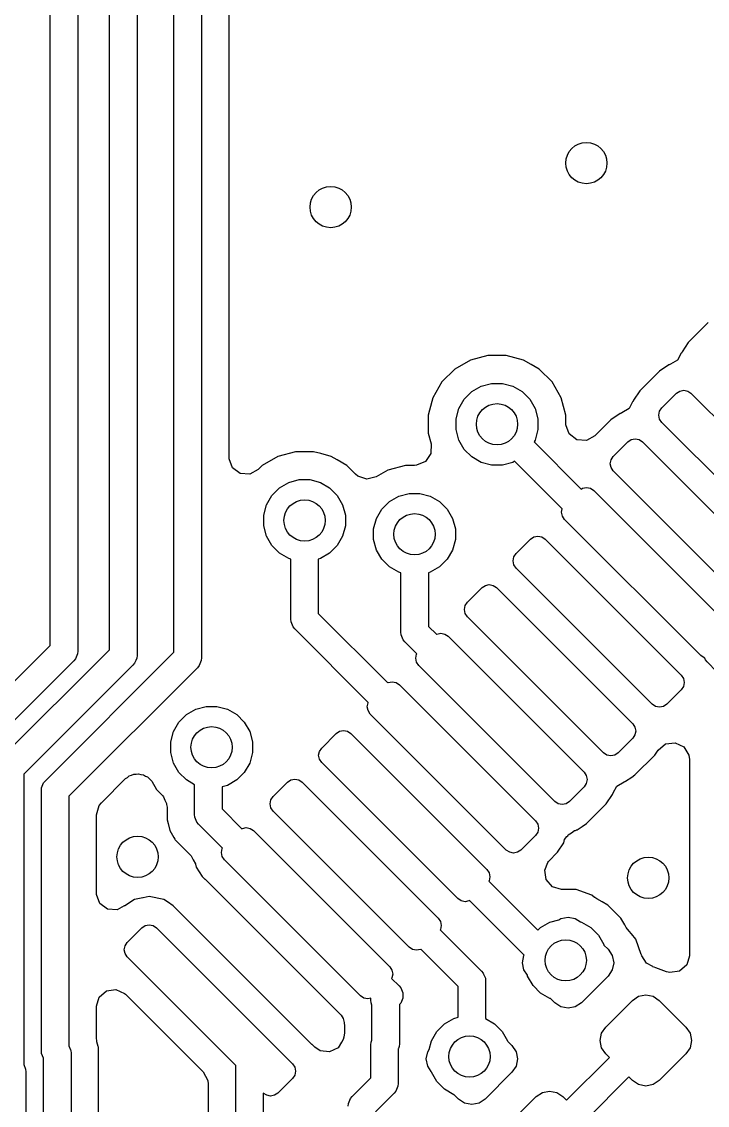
# Model space of a CAD drawing. Extents: x 2.65 to 6.49, y -4.64 to -1.62.
# Drawn here: x 6.0765 to 6.2728, y -3.2187 to -2.9083 of the extents above; entities that cross this region are included whole.
import ezdxf

# ---------------------------------------------------------------- set-up
doc = ezdxf.new("R2010")
doc.units = 0
doc.header["$MEASUREMENT"] = 0
doc.layers.add('BLACK', color=7, linetype='CONTINUOUS')

msp = doc.modelspace()

# ---------------------------------------------------------------- linework, layer by layer
at = {"layer": 'BLACK', "linetype": 'CONTINUOUS'}
for p, q in [((6.08465, -3.08695), (6.08465, -2.70018)), ((6.09252, -2.70181), (6.09252, -3.08858)), ((6.10161, -3.08819), (6.10161, -2.7194)), ((6.10949, -2.72103), (6.10949, -3.08982)), ((6.12008, -3.08892), (6.12008, -2.86797)), ((6.12795, -2.8696), (6.12795, -3.09055)), ((6.13585, -3.03316), (6.13585, -2.87489)), ((6.27308, -2.99448), (6.26739, -3.00017)), ((6.26739, -3.00017), (6.2656, -3.00285)), ((6.26739, -3.00017), (6.26739, -3.00017)), ((6.21, -3.00392), (6.20499, -3.00526)), ((6.21519, -3.00392), (6.21, -3.00392)), ((6.2177, -3.00459), (6.21519, -3.00392)), ((6.26536, -3.00327), (6.26434, -3.00522)), ((6.26542, -3.00329), (6.26536, -3.00327)), ((6.2656, -3.00285), (6.26542, -3.00329)), ((6.20499, -3.00526), (6.2005, -3.00785)), ((6.2202, -3.00526), (6.2177, -3.00459)), ((6.22237, -3.00651), (6.2202, -3.00526)), ((6.2247, -3.00785), (6.22237, -3.00651)), ((6.26184, -3.00661), (6.25916, -3.0084)), ((6.26185, -3.00661), (6.26184, -3.00661)), ((6.26195, -3.00658), (6.26185, -3.00661)), ((6.26208, -3.00651), (6.26195, -3.00658)), ((6.26229, -3.00643), (6.26208, -3.00651)), ((6.26434, -3.00522), (6.26228, -3.0064)), ((6.26228, -3.0064), (6.26229, -3.00643)), ((6.2005, -3.00785), (6.19683, -3.01152)), ((6.2005, -3.00785), (6.2005, -3.00785)), ((6.22837, -3.01152), (6.2247, -3.00785)), ((6.25916, -3.0084), (6.25348, -3.01409)), ((6.19683, -3.01152), (6.19424, -3.01602)), ((6.19683, -3.01152), (6.19683, -3.01152)), ((6.20541, -3.01425), (6.20808, -3.01271)), ((6.20808, -3.01271), (6.21106, -3.01191)), ((6.21106, -3.01191), (6.21414, -3.01191)), ((6.21414, -3.01191), (6.21712, -3.01271)), ((6.21712, -3.01271), (6.21979, -3.01425)), ((6.23096, -3.01602), (6.22837, -3.01152)), ((6.19424, -3.01602), (6.19328, -3.0196)), ((6.20169, -3.0191), (6.20323, -3.01643)), ((6.20323, -3.01643), (6.20541, -3.01425)), ((6.21979, -3.01425), (6.22197, -3.01643)), ((6.22197, -3.01643), (6.22351, -3.0191)), ((6.2323, -3.02103), (6.23096, -3.01602)), ((6.25168, -3.01677), (6.2515, -3.01721)), ((6.25348, -3.01409), (6.25168, -3.01677)), ((6.25981, -3.01891), (6.26399, -3.01474)), ((6.26399, -3.01474), (6.26495, -3.0141)), ((6.26495, -3.0141), (6.26608, -3.01387)), ((6.26608, -3.01387), (6.26721, -3.0141)), ((6.26721, -3.0141), (6.26816, -3.01474)), ((6.26816, -3.01474), (6.30714, -3.05371)), ((6.19328, -3.0196), (6.19289, -3.02103)), ((6.20089, -3.02208), (6.20169, -3.0191)), ((6.22351, -3.0191), (6.22431, -3.02208)), ((6.25042, -3.01914), (6.24836, -3.02032)), ((6.25144, -3.01719), (6.25042, -3.01914)), ((6.2515, -3.01721), (6.25144, -3.01719)), ((6.25895, -3.021), (6.25917, -3.01987)), ((6.25917, -3.01987), (6.25981, -3.01891)), ((6.19289, -3.02103), (6.19289, -3.02622)), ((6.20089, -3.02516), (6.20089, -3.02208)), ((6.22431, -3.02208), (6.22431, -3.02516)), ((6.2323, -3.02347), (6.2323, -3.02103)), ((6.2323, -3.02103), (6.2323, -3.02103)), ((6.24524, -3.02232), (6.24064, -3.02693)), ((6.24792, -3.02053), (6.24524, -3.02232)), ((6.24793, -3.02053), (6.24792, -3.02053)), ((6.24803, -3.0205), (6.24793, -3.02053)), ((6.24816, -3.02043), (6.24803, -3.0205)), ((6.24837, -3.02034), (6.24816, -3.02043)), ((6.24836, -3.02032), (6.24837, -3.02034)), ((6.25917, -3.02213), (6.25895, -3.021)), ((6.25981, -3.02309), (6.25917, -3.02213)), ((6.20169, -3.02814), (6.20089, -3.02516)), ((6.22431, -3.02516), (6.22351, -3.02814)), ((6.23232, -3.02382), (6.2323, -3.02347)), ((6.23328, -3.0264), (6.23232, -3.02382)), ((6.29879, -3.06206), (6.25981, -3.02309)), ((6.19289, -3.02622), (6.19371, -3.02927)), ((6.20323, -3.03081), (6.20169, -3.02814)), ((6.22351, -3.02814), (6.22321, -3.02866)), ((6.22321, -3.02866), (6.23673, -3.04219)), ((6.23548, -3.02805), (6.23328, -3.0264)), ((6.23822, -3.02824), (6.23548, -3.02805)), ((6.24064, -3.02693), (6.23822, -3.02824)), ((6.24589, -3.03283), (6.25007, -3.02866)), ((6.25007, -3.02866), (6.25103, -3.02802)), ((6.25103, -3.02802), (6.25216, -3.02779)), ((6.25216, -3.02779), (6.25329, -3.02802)), ((6.25329, -3.02802), (6.25424, -3.02866)), ((6.25424, -3.02866), (6.29322, -3.06763)), ((6.15489, -3.03148), (6.14987, -3.03282)), ((6.16007, -3.03148), (6.15489, -3.03148)), ((6.1621, -3.03202), (6.16007, -3.03148)), ((6.16509, -3.03282), (6.1621, -3.03202)), ((6.19365, -3.03202), (6.1921, -3.0343)), ((6.19371, -3.02927), (6.19365, -3.03202)), ((6.20541, -3.03299), (6.20323, -3.03081)), ((6.13586, -3.03351), (6.13585, -3.03316)), ((6.13682, -3.03609), (6.13586, -3.03351)), ((6.14538, -3.03541), (6.14418, -3.03661)), ((6.14987, -3.03282), (6.14538, -3.03541)), ((6.14538, -3.03541), (6.14538, -3.03541)), ((6.16684, -3.03383), (6.16509, -3.03282)), ((6.16958, -3.03541), (6.16684, -3.03383)), ((6.1721, -3.03793), (6.16958, -3.03541)), ((6.16958, -3.03541), (6.16958, -3.03541)), ((6.18638, -3.03541), (6.18137, -3.03676)), ((6.189, -3.03541), (6.18638, -3.03541)), ((6.18958, -3.03538), (6.189, -3.03541)), ((6.1921, -3.0343), (6.18958, -3.03538)), ((6.20808, -3.03453), (6.20541, -3.03299)), ((6.21106, -3.03533), (6.20808, -3.03453)), ((6.21414, -3.03533), (6.21106, -3.03533)), ((6.21712, -3.03453), (6.21414, -3.03533)), ((6.21764, -3.03423), (6.21712, -3.03453)), ((6.2313, -3.04789), (6.21764, -3.03423)), ((6.24503, -3.03492), (6.24525, -3.03379)), ((6.24525, -3.03605), (6.24503, -3.03492)), ((6.24525, -3.03379), (6.24589, -3.03283)), ((6.13902, -3.03774), (6.13682, -3.03609)), ((6.14177, -3.03793), (6.13902, -3.03774)), ((6.14418, -3.03661), (6.14177, -3.03793)), ((6.17272, -3.03846), (6.1721, -3.03793)), ((6.17532, -3.03936), (6.17272, -3.03846)), ((6.18137, -3.03676), (6.17799, -3.03871)), ((6.24589, -3.03701), (6.24525, -3.03605)), ((6.28487, -3.07598), (6.24589, -3.03701)), ((6.15029, -3.04181), (6.15296, -3.04027)), ((6.15296, -3.04027), (6.15594, -3.03947)), ((6.15594, -3.03947), (6.15902, -3.03947)), ((6.15902, -3.03947), (6.162, -3.04027)), ((6.162, -3.04027), (6.16467, -3.04181)), ((6.17799, -3.03871), (6.17532, -3.03936)), ((6.14657, -3.04666), (6.14811, -3.04399)), ((6.14811, -3.04399), (6.15029, -3.04181)), ((6.16467, -3.04181), (6.16685, -3.04399)), ((6.16685, -3.04399), (6.16839, -3.04666)), ((6.18179, -3.04575), (6.18446, -3.04421)), ((6.18446, -3.04421), (6.18743, -3.04341)), ((6.18743, -3.04341), (6.19052, -3.04341)), ((6.19052, -3.04341), (6.1935, -3.04421)), ((6.1935, -3.04421), (6.19617, -3.04575)), ((6.23673, -3.04219), (6.23711, -3.04194)), ((6.23711, -3.04194), (6.23824, -3.04171)), ((6.23824, -3.04171), (6.23937, -3.04194)), ((6.23937, -3.04194), (6.24032, -3.04258)), ((6.24032, -3.04258), (6.2793, -3.08155)), ((6.14577, -3.04964), (6.14657, -3.04666)), ((6.16839, -3.04666), (6.16919, -3.04964)), ((6.17961, -3.04793), (6.18179, -3.04575)), ((6.19617, -3.04575), (6.19835, -3.04793)), ((6.14577, -3.05272), (6.14577, -3.04964)), ((6.16919, -3.04964), (6.16919, -3.05272)), ((6.17727, -3.05358), (6.17806, -3.0506)), ((6.17806, -3.0506), (6.17961, -3.04793)), ((6.19835, -3.04793), (6.19989, -3.0506)), ((6.19989, -3.0506), (6.20069, -3.05358)), ((6.23111, -3.04884), (6.2313, -3.04789)), ((6.23133, -3.04997), (6.23111, -3.04884)), ((6.23197, -3.05093), (6.23133, -3.04997)), ((6.27095, -3.0899), (6.23197, -3.05093)), ((6.14657, -3.0557), (6.14577, -3.05272)), ((6.16919, -3.05272), (6.16839, -3.0557)), ((6.17727, -3.05666), (6.17727, -3.05358)), ((6.20069, -3.05358), (6.20069, -3.05666)), ((6.14811, -3.05837), (6.14657, -3.0557)), ((6.16839, -3.0557), (6.16685, -3.05837)), ((6.17806, -3.05964), (6.17727, -3.05666)), ((6.20069, -3.05666), (6.19989, -3.05964)), ((6.21805, -3.06067), (6.22223, -3.0565)), ((6.22223, -3.0565), (6.22319, -3.05586)), ((6.22319, -3.05586), (6.22432, -3.05563)), ((6.22432, -3.05563), (6.22545, -3.05586)), ((6.22545, -3.05586), (6.22641, -3.0565)), ((6.22641, -3.0565), (6.26538, -3.09547)), ((6.15029, -3.06055), (6.14811, -3.05837)), ((6.16685, -3.05837), (6.16467, -3.06055)), ((6.17961, -3.06231), (6.17806, -3.05964)), ((6.19989, -3.05964), (6.19835, -3.06231)), ((6.15296, -3.06209), (6.15029, -3.06055)), ((6.15354, -3.06225), (6.15296, -3.06209)), ((6.15354, -3.07944), (6.15354, -3.06225)), ((6.162, -3.06209), (6.16142, -3.06225)), ((6.16142, -3.06225), (6.16142, -3.07781)), ((6.16467, -3.06055), (6.162, -3.06209)), ((6.18179, -3.06449), (6.17961, -3.06231)), ((6.19835, -3.06231), (6.19617, -3.06449)), ((6.21719, -3.06276), (6.21741, -3.06163)), ((6.21741, -3.06389), (6.21719, -3.06276)), ((6.21741, -3.06163), (6.21805, -3.06067)), ((6.18446, -3.06603), (6.18179, -3.06449)), ((6.18508, -3.0662), (6.18446, -3.06603)), ((6.18508, -3.08314), (6.18508, -3.0662)), ((6.1935, -3.06603), (6.19295, -3.06618)), ((6.19295, -3.06618), (6.19295, -3.08151)), ((6.19617, -3.06449), (6.1935, -3.06603)), ((6.21805, -3.06485), (6.21741, -3.06389)), ((6.25703, -3.10382), (6.21805, -3.06485)), ((6.20927, -3.06978), (6.2104, -3.06955)), ((6.2104, -3.06955), (6.21153, -3.06978)), ((6.20413, -3.07459), (6.20831, -3.07042)), ((6.20831, -3.07042), (6.20927, -3.06978)), ((6.21153, -3.06978), (6.21249, -3.07042)), ((6.21249, -3.07042), (6.25146, -3.10939)), ((6.20327, -3.07668), (6.20349, -3.07555)), ((6.20349, -3.07555), (6.20413, -3.07459)), ((6.16142, -3.07781), (6.18131, -3.0977)), ((6.20349, -3.07781), (6.20327, -3.07668)), ((6.20413, -3.07877), (6.20349, -3.07781)), ((6.24311, -3.11774), (6.20413, -3.07877)), ((6.15362, -3.08021), (6.15354, -3.07944)), ((6.15421, -3.08163), (6.15362, -3.08021)), ((6.1547, -3.08222), (6.15421, -3.08163)), ((6.19295, -3.08151), (6.19523, -3.08378)), ((6.17574, -3.10327), (6.1547, -3.08222)), ((6.18515, -3.0839), (6.18508, -3.08314)), ((6.18574, -3.08532), (6.18515, -3.0839)), ((6.19523, -3.08378), (6.19535, -3.0837)), ((6.19535, -3.0837), (6.19648, -3.08347)), ((6.19648, -3.08347), (6.19761, -3.0837)), ((6.19761, -3.0837), (6.19857, -3.08434)), ((6.19857, -3.08434), (6.23754, -3.12331)), ((6.05746, -3.11414), (6.08465, -3.08695)), ((6.07033, -3.11947), (6.10161, -3.08819)), ((6.18623, -3.08592), (6.18574, -3.08532)), ((6.18966, -3.08935), (6.18623, -3.08592)), ((6.08324, -3.12575), (6.12008, -3.08892)), ((6.09186, -3.09077), (6.09137, -3.09137)), ((6.09244, -3.08935), (6.09186, -3.09077)), ((6.09252, -3.08858), (6.09244, -3.08935)), ((6.10913, -3.09127), (6.10882, -3.09201)), ((6.10941, -3.09059), (6.10913, -3.09127)), ((6.10949, -3.08982), (6.10941, -3.09059)), ((6.12788, -3.09132), (6.1275, -3.09223)), ((6.12795, -3.09055), (6.12788, -3.09132)), ((6.18935, -3.0906), (6.18957, -3.08947)), ((6.18957, -3.09173), (6.18935, -3.0906)), ((6.18957, -3.08947), (6.18966, -3.08935)), ((6.27191, -3.09054), (6.27095, -3.0899)), ((6.2721, -3.09058), (6.27191, -3.09054)), ((6.27232, -3.09111), (6.2721, -3.09058)), ((6.27281, -3.09171), (6.27232, -3.09111)), ((6.09137, -3.09137), (6.06418, -3.11856)), ((6.10834, -3.0926), (6.07705, -3.12389)), ((6.1268, -3.09334), (6.08997, -3.13017)), ((6.10882, -3.09201), (6.10834, -3.0926)), ((6.12729, -3.09274), (6.1268, -3.09334)), ((6.1275, -3.09223), (6.12729, -3.09274)), ((6.19021, -3.09269), (6.18957, -3.09173)), ((6.22919, -3.13166), (6.19021, -3.09269)), ((6.27559, -3.09449), (6.27281, -3.09171)), ((6.18143, -3.09761), (6.18256, -3.09739)), ((6.18256, -3.09739), (6.18369, -3.09761)), ((6.26538, -3.09547), (6.26602, -3.09643)), ((6.26602, -3.09643), (6.26624, -3.09756)), ((6.18131, -3.0977), (6.18143, -3.09761)), ((6.18369, -3.09761), (6.18465, -3.09825)), ((6.18465, -3.09825), (6.22362, -3.13723)), ((6.26538, -3.09965), (6.2612, -3.10382)), ((6.26602, -3.09869), (6.26538, -3.09965)), ((6.26624, -3.09756), (6.26602, -3.09869)), ((6.17543, -3.10452), (6.17566, -3.10339)), ((6.17566, -3.10339), (6.17574, -3.10327)), ((6.12148, -3.10895), (6.12366, -3.10677)), ((6.12366, -3.10677), (6.12633, -3.10523)), ((6.12633, -3.10523), (6.1293, -3.10443)), ((6.1293, -3.10443), (6.13239, -3.10443)), ((6.13239, -3.10443), (6.13537, -3.10523)), ((6.13537, -3.10523), (6.13804, -3.10677)), ((6.13804, -3.10677), (6.14022, -3.10895)), ((6.17566, -3.10565), (6.17543, -3.10452)), ((6.1763, -3.10661), (6.17566, -3.10565)), ((6.21527, -3.14558), (6.1763, -3.10661)), ((6.25799, -3.10446), (6.25703, -3.10382)), ((6.25912, -3.10469), (6.25799, -3.10446)), ((6.26025, -3.10446), (6.25912, -3.10469)), ((6.2612, -3.10382), (6.26025, -3.10446)), ((6.11993, -3.11162), (6.12148, -3.10895)), ((6.14022, -3.10895), (6.14176, -3.11162)), ((6.25146, -3.10939), (6.2521, -3.11035)), ((6.11914, -3.1146), (6.11993, -3.11162)), ((6.14176, -3.11162), (6.14256, -3.1146)), ((6.16238, -3.11635), (6.16655, -3.11217)), ((6.16655, -3.11217), (6.16751, -3.11153)), ((6.16751, -3.11153), (6.16864, -3.11131)), ((6.16864, -3.11131), (6.16977, -3.11153)), ((6.16977, -3.11153), (6.17073, -3.11217)), ((6.17073, -3.11217), (6.2097, -3.15115)), ((6.2521, -3.11261), (6.25146, -3.11357)), ((6.2521, -3.11035), (6.25233, -3.11148)), ((6.25233, -3.11148), (6.2521, -3.11261)), ((6.11914, -3.11768), (6.11914, -3.1146)), ((6.14256, -3.1146), (6.14256, -3.11768)), ((6.25146, -3.11357), (6.24728, -3.11774)), ((6.25876, -3.11696), (6.26087, -3.11519)), ((6.26087, -3.11519), (6.2636, -3.11485)), ((6.2636, -3.11485), (6.26608, -3.11604)), ((6.26608, -3.11604), (6.26752, -3.11838)), ((6.11993, -3.12066), (6.11914, -3.11768)), ((6.14256, -3.11768), (6.14176, -3.12066)), ((6.16151, -3.11844), (6.16174, -3.11731)), ((6.16174, -3.11957), (6.16151, -3.11844)), ((6.16174, -3.11731), (6.16238, -3.11635)), ((6.24407, -3.11838), (6.24311, -3.11774)), ((6.2452, -3.11861), (6.24407, -3.11838)), ((6.24633, -3.11838), (6.2452, -3.11861)), ((6.24728, -3.11774), (6.24633, -3.11838)), ((6.25211, -3.12408), (6.2578, -3.11839)), ((6.2578, -3.11839), (6.25876, -3.11696)), ((6.26752, -3.11838), (6.2677, -3.11967)), ((6.12148, -3.12333), (6.11993, -3.12066)), ((6.14176, -3.12066), (6.14022, -3.12333)), ((6.16238, -3.12053), (6.16174, -3.11957)), ((6.20135, -3.1595), (6.16238, -3.12053)), ((6.2677, -3.11967), (6.2677, -3.17586)), ((6.07705, -3.12389), (6.07705, -3.20698)), ((6.09929, -3.13201), (6.10618, -3.12512)), ((6.10618, -3.12512), (6.10678, -3.12479)), ((6.10678, -3.12479), (6.10726, -3.1243)), ((6.10726, -3.1243), (6.10796, -3.12414)), ((6.10796, -3.12414), (6.10859, -3.1238)), ((6.10859, -3.1238), (6.10928, -3.12385)), ((6.10928, -3.12385), (6.10994, -3.1237)), ((6.10994, -3.1237), (6.11062, -3.12394)), ((6.11062, -3.12394), (6.11134, -3.124)), ((6.11134, -3.124), (6.11189, -3.12441)), ((6.11189, -3.12441), (6.11253, -3.12464)), ((6.11253, -3.12464), (6.11352, -3.12562)), ((6.12366, -3.12551), (6.12148, -3.12333)), ((6.14022, -3.12333), (6.13804, -3.12551)), ((6.15263, -3.12609), (6.15359, -3.12545)), ((6.15359, -3.12545), (6.15472, -3.12523)), ((6.15472, -3.12523), (6.15585, -3.12545)), ((6.15585, -3.12545), (6.15681, -3.12609)), ((6.23754, -3.12331), (6.23818, -3.12427)), ((6.23818, -3.12427), (6.23841, -3.1254)), ((6.23841, -3.1254), (6.23818, -3.12653)), ((6.24943, -3.12587), (6.25122, -3.12467)), ((6.25122, -3.12467), (6.25211, -3.12408)), ((6.08209, -3.12854), (6.08217, -3.12777)), ((6.08209, -3.2031), (6.08209, -3.12854)), ((6.08217, -3.12777), (6.08275, -3.12635)), ((6.08275, -3.12635), (6.08324, -3.12575)), ((6.11352, -3.12562), (6.1137, -3.12586)), ((6.1137, -3.12586), (6.11508, -3.12824)), ((6.11508, -3.12824), (6.11689, -3.13006)), ((6.12598, -3.12686), (6.12366, -3.12551)), ((6.12598, -3.1354), (6.12598, -3.12686)), ((6.13537, -3.12705), (6.13386, -3.12746)), ((6.13386, -3.12746), (6.13386, -3.13377)), ((6.13804, -3.12551), (6.13537, -3.12705)), ((6.14846, -3.13027), (6.15263, -3.12609)), ((6.15681, -3.12609), (6.19578, -3.16507)), ((6.23754, -3.12749), (6.23337, -3.13166)), ((6.23818, -3.12653), (6.23754, -3.12749)), ((6.24591, -3.12921), (6.24693, -3.12726)), ((6.24693, -3.12726), (6.249, -3.12608)), ((6.24898, -3.12606), (6.2492, -3.12597)), ((6.249, -3.12608), (6.24898, -3.12606)), ((6.2492, -3.12597), (6.24932, -3.1259)), ((6.24932, -3.1259), (6.24942, -3.12587)), ((6.24942, -3.12587), (6.24943, -3.12587)), ((6.08997, -3.13017), (6.08997, -3.20163)), ((6.11689, -3.13006), (6.11709, -3.13032)), ((6.11709, -3.13032), (6.11747, -3.13131)), ((6.11747, -3.13131), (6.11798, -3.13224)), ((6.14759, -3.13236), (6.14782, -3.13123)), ((6.14782, -3.13123), (6.14846, -3.13027)), ((6.23015, -3.1323), (6.22919, -3.13166)), ((6.23337, -3.13166), (6.23241, -3.1323)), ((6.24388, -3.13231), (6.24567, -3.12963)), ((6.24567, -3.12963), (6.24585, -3.12919)), ((6.24567, -3.12963), (6.24567, -3.12963)), ((6.24585, -3.12919), (6.24591, -3.12921)), ((6.09786, -3.13546), (6.09863, -3.13282)), ((6.09863, -3.13282), (6.09929, -3.13201)), ((6.11798, -3.13224), (6.11795, -3.13257)), ((6.11795, -3.13257), (6.11808, -3.13289)), ((6.11808, -3.13289), (6.11809, -3.13327)), ((6.11809, -3.13327), (6.11809, -3.13695)), ((6.13386, -3.13377), (6.13955, -3.13946)), ((6.14782, -3.13349), (6.14759, -3.13236)), ((6.14846, -3.13445), (6.14782, -3.13349)), ((6.18743, -3.17342), (6.14846, -3.13445)), ((6.23128, -3.13253), (6.23015, -3.1323)), ((6.23241, -3.1323), (6.23128, -3.13253)), ((6.23819, -3.138), (6.24388, -3.13231)), ((6.09786, -3.15792), (6.09786, -3.13546)), ((6.11809, -3.13695), (6.11837, -3.13799)), ((6.12606, -3.13617), (6.12598, -3.1354)), ((6.12665, -3.13758), (6.12606, -3.13617)), ((6.12714, -3.13818), (6.12665, -3.13758)), ((6.22362, -3.13723), (6.22426, -3.13819)), ((6.11837, -3.13799), (6.1189, -3.13996)), ((6.1189, -3.13996), (6.1189, -3.13996)), ((6.1189, -3.13996), (6.12007, -3.142)), ((6.13398, -3.14502), (6.12714, -3.13818)), ((6.13955, -3.13946), (6.13967, -3.13937)), ((6.13967, -3.13937), (6.1408, -3.13915)), ((6.1408, -3.13915), (6.14193, -3.13937)), ((6.14193, -3.13937), (6.14289, -3.14001)), ((6.14289, -3.14001), (6.18186, -3.17899)), ((6.22426, -3.14045), (6.22362, -3.14141)), ((6.22426, -3.13819), (6.22449, -3.13932)), ((6.22449, -3.13932), (6.22426, -3.14045)), ((6.23301, -3.14118), (6.23393, -3.14065)), ((6.23393, -3.14065), (6.23477, -3.14001)), ((6.23477, -3.14001), (6.23507, -3.13999)), ((6.23507, -3.13997), (6.23528, -3.13989)), ((6.23507, -3.13999), (6.23507, -3.13997)), ((6.23528, -3.13989), (6.2354, -3.13981)), ((6.2354, -3.13981), (6.2355, -3.13979)), ((6.2355, -3.13979), (6.23551, -3.13979)), ((6.23551, -3.13979), (6.237, -3.1388)), ((6.237, -3.1388), (6.23819, -3.138)), ((6.12007, -3.142), (6.12007, -3.142)), ((6.12007, -3.142), (6.12036, -3.14249)), ((6.12036, -3.14249), (6.12045, -3.14266)), ((6.12045, -3.14266), (6.12494, -3.14715)), ((6.22362, -3.14141), (6.21945, -3.14558)), ((6.22996, -3.14623), (6.23175, -3.14355)), ((6.23175, -3.14355), (6.23195, -3.14256)), ((6.23195, -3.14256), (6.23258, -3.14169)), ((6.23258, -3.14169), (6.23285, -3.14148)), ((6.23285, -3.14148), (6.23301, -3.14118)), ((6.12494, -3.14715), (6.12499, -3.1472)), ((6.12499, -3.1472), (6.12558, -3.14836)), ((6.13367, -3.14628), (6.1339, -3.14515)), ((6.1339, -3.14741), (6.13367, -3.14628)), ((6.1339, -3.14515), (6.13398, -3.14502)), ((6.21623, -3.14622), (6.21527, -3.14558)), ((6.21736, -3.14645), (6.21623, -3.14622)), ((6.21849, -3.14622), (6.21736, -3.14645)), ((6.21945, -3.14558), (6.21849, -3.14622)), ((6.22738, -3.14881), (6.22996, -3.14623)), ((6.12558, -3.14836), (6.12621, -3.14951)), ((6.12621, -3.14951), (6.12623, -3.1496)), ((6.12623, -3.1496), (6.12641, -3.15051)), ((6.13454, -3.14836), (6.1339, -3.14741)), ((6.17351, -3.18734), (6.13454, -3.14836)), ((6.22627, -3.1513), (6.22716, -3.14912)), ((6.22716, -3.14912), (6.22738, -3.14881)), ((6.12641, -3.15051), (6.12641, -3.15051)), ((6.12641, -3.15051), (6.1282, -3.15319)), ((6.1282, -3.15319), (6.1282, -3.15319)), ((6.1282, -3.15319), (6.12889, -3.15388)), ((6.2097, -3.15115), (6.21034, -3.15211)), ((6.21034, -3.15211), (6.21057, -3.15324)), ((6.21057, -3.15324), (6.21034, -3.15437)), ((6.22666, -3.15402), (6.22627, -3.1513)), ((6.12889, -3.15388), (6.12897, -3.15393)), ((6.12897, -3.15393), (6.16794, -3.19291)), ((6.21034, -3.15437), (6.21026, -3.15449)), ((6.21026, -3.15449), (6.22433, -3.16856)), ((6.22846, -3.1561), (6.22666, -3.15402)), ((6.2311, -3.15688), (6.22846, -3.1561)), ((6.09787, -3.15827), (6.09786, -3.15792)), ((6.09883, -3.16084), (6.09787, -3.15827)), ((6.11118, -3.15923), (6.10873, -3.15972)), ((6.11119, -3.15923), (6.11118, -3.15923)), ((6.11122, -3.15923), (6.11119, -3.15923)), ((6.11296, -3.15888), (6.11122, -3.15923)), ((6.11719, -3.15972), (6.11296, -3.15888)), ((6.11296, -3.15888), (6.11296, -3.15888)), ((6.20231, -3.16014), (6.20135, -3.1595)), ((6.23531, -3.15688), (6.2311, -3.15688)), ((6.23972, -3.15848), (6.23531, -3.15688)), ((6.24055, -3.15912), (6.23972, -3.15848)), ((6.24062, -3.15918), (6.24055, -3.15912)), ((6.24115, -3.15953), (6.24062, -3.15918)), ((6.24272, -3.16044), (6.24115, -3.15953)), ((6.10103, -3.16249), (6.09883, -3.16084)), ((6.10378, -3.16269), (6.10103, -3.16249)), ((6.1058, -3.16159), (6.10378, -3.16269)), ((6.10586, -3.16167), (6.1058, -3.16159)), ((6.10605, -3.16151), (6.10586, -3.16167)), ((6.10873, -3.15972), (6.10605, -3.16151)), ((6.10873, -3.15972), (6.10873, -3.15972)), ((6.11826, -3.16044), (6.11719, -3.15972)), ((6.11719, -3.15972), (6.11719, -3.15972)), ((6.11988, -3.16152), (6.11826, -3.16044)), ((6.12056, -3.1622), (6.11988, -3.16152)), ((6.11988, -3.16152), (6.11988, -3.16152)), ((6.12062, -3.16228), (6.12056, -3.1622)), ((6.15959, -3.20126), (6.12062, -3.16228)), ((6.20344, -3.16037), (6.20231, -3.16014)), ((6.20457, -3.16014), (6.20344, -3.16037)), ((6.20469, -3.16006), (6.20457, -3.16014)), ((6.22034, -3.17571), (6.20469, -3.16006)), ((6.24438, -3.1614), (6.24272, -3.16044)), ((6.24805, -3.16507), (6.24438, -3.1614)), ((6.19578, -3.16507), (6.19642, -3.16603)), ((6.22776, -3.16625), (6.23031, -3.16557)), ((6.23031, -3.16557), (6.23089, -3.16518)), ((6.23089, -3.16518), (6.23296, -3.16477)), ((6.23296, -3.16477), (6.23503, -3.16518)), ((6.23503, -3.16518), (6.23652, -3.16618)), ((6.24919, -3.16703), (6.24805, -3.16507)), ((6.1067, -3.17203), (6.11087, -3.16785)), ((6.11087, -3.16785), (6.11183, -3.16721)), ((6.11183, -3.16721), (6.11296, -3.16699)), ((6.11296, -3.16699), (6.11409, -3.16721)), ((6.11409, -3.16721), (6.11505, -3.16785)), ((6.11505, -3.16785), (6.15402, -3.20683)), ((6.19642, -3.16829), (6.19634, -3.16841)), ((6.19634, -3.16841), (6.20818, -3.18025)), ((6.19642, -3.16603), (6.19665, -3.16716)), ((6.19665, -3.16716), (6.19642, -3.16829)), ((6.22433, -3.16856), (6.22509, -3.1678)), ((6.22509, -3.1678), (6.22776, -3.16625)), ((6.23652, -3.16618), (6.2368, -3.16625)), ((6.2368, -3.16625), (6.23947, -3.1678)), ((6.23947, -3.1678), (6.24165, -3.16998)), ((6.24963, -3.1678), (6.24919, -3.16703)), ((6.25041, -3.16881), (6.24963, -3.1678)), ((6.25113, -3.16953), (6.25041, -3.16881)), ((6.10606, -3.17299), (6.1067, -3.17203)), ((6.24165, -3.16998), (6.2432, -3.17265)), ((6.25232, -3.17108), (6.25113, -3.16953)), ((6.25113, -3.16953), (6.25113, -3.16953)), ((6.25113, -3.16953), (6.25113, -3.16953)), ((6.25113, -3.16953), (6.25113, -3.16953)), ((6.25392, -3.17549), (6.25232, -3.17108)), ((6.10583, -3.17412), (6.10606, -3.17299)), ((6.10606, -3.17525), (6.10583, -3.17412)), ((6.18839, -3.17406), (6.18743, -3.17342)), ((6.18952, -3.17428), (6.18839, -3.17406)), ((6.19065, -3.17406), (6.18952, -3.17428)), ((6.19077, -3.17398), (6.19065, -3.17406)), ((6.20146, -3.18467), (6.19077, -3.17398)), ((6.2432, -3.17265), (6.24324, -3.17281)), ((6.24324, -3.17281), (6.24444, -3.17401)), ((6.24444, -3.17401), (6.24562, -3.17577)), ((6.1067, -3.1762), (6.10606, -3.17525)), ((6.1378, -3.2073), (6.1067, -3.1762)), ((6.21989, -3.17784), (6.2203, -3.17577)), ((6.2203, -3.17991), (6.21989, -3.17784)), ((6.2203, -3.17577), (6.22034, -3.17571)), ((6.24562, -3.17577), (6.24603, -3.17784)), ((6.24603, -3.17784), (6.24562, -3.17991)), ((6.25395, -3.17557), (6.25392, -3.17549)), ((6.25392, -3.17549), (6.25392, -3.17549)), ((6.25396, -3.17561), (6.25395, -3.17557)), ((6.25398, -3.17564), (6.25396, -3.17561)), ((6.25407, -3.1759), (6.25398, -3.17564)), ((6.25412, -3.17588), (6.25407, -3.1759)), ((6.25537, -3.17797), (6.25412, -3.17588)), ((6.25722, -3.17889), (6.25537, -3.17797)), ((6.2677, -3.17586), (6.26692, -3.1785)), ((6.18186, -3.17899), (6.1825, -3.17995)), ((6.1825, -3.17995), (6.18273, -3.18108)), ((6.18273, -3.18108), (6.1825, -3.18221)), ((6.20818, -3.18025), (6.20867, -3.18085)), ((6.20867, -3.18085), (6.20877, -3.18108)), ((6.20877, -3.18108), (6.20926, -3.18227)), ((6.22129, -3.1814), (6.2203, -3.17991)), ((6.24562, -3.17991), (6.24444, -3.18167)), ((6.25718, -3.179), (6.25722, -3.17889)), ((6.25758, -3.17915), (6.25718, -3.179)), ((6.25808, -3.17933), (6.25758, -3.17915)), ((6.25758, -3.17915), (6.25758, -3.17915)), ((6.26115, -3.18045), (6.25808, -3.17933)), ((6.26212, -3.18069), (6.26115, -3.18045)), ((6.26484, -3.1803), (6.26212, -3.18069)), ((6.26692, -3.1785), (6.26484, -3.1803)), ((6.1825, -3.18221), (6.18242, -3.18233)), ((6.18242, -3.18233), (6.18456, -3.18447)), ((6.20926, -3.18227), (6.20934, -3.18304)), ((6.20934, -3.18304), (6.20934, -3.19387)), ((6.22137, -3.18169), (6.22129, -3.1814)), ((6.22291, -3.18436), (6.22137, -3.18169)), ((6.22509, -3.18654), (6.22291, -3.18436)), ((6.24444, -3.18167), (6.23679, -3.18932)), ((6.09863, -3.18767), (6.10071, -3.18587)), ((6.10071, -3.18587), (6.10344, -3.18548)), ((6.10344, -3.18548), (6.10594, -3.18662)), ((6.10594, -3.18662), (6.10619, -3.18686)), ((6.10619, -3.18686), (6.12847, -3.20914)), ((6.17447, -3.18798), (6.17351, -3.18734)), ((6.18456, -3.18447), (6.18505, -3.18507)), ((6.18505, -3.18507), (6.18564, -3.18649)), ((6.18564, -3.18649), (6.18564, -3.18802)), ((6.20146, -3.19348), (6.20146, -3.18467)), ((6.22776, -3.18808), (6.22509, -3.18654)), ((6.2514, -3.18863), (6.25316, -3.18745)), ((6.25316, -3.18745), (6.25523, -3.18704)), ((6.25523, -3.18704), (6.2573, -3.18745)), ((6.2573, -3.18745), (6.25906, -3.18863)), ((6.09786, -3.19031), (6.09863, -3.18767)), ((6.09786, -3.19919), (6.09786, -3.19031)), ((6.1756, -3.1882), (6.17447, -3.18798)), ((6.17644, -3.18804), (6.1756, -3.1882)), ((6.17644, -3.18858), (6.17644, -3.18804)), ((6.17651, -3.18935), (6.17644, -3.18858)), ((6.17678, -3.18999), (6.17651, -3.18935)), ((6.17678, -3.2), (6.17678, -3.18999)), ((6.18505, -3.18944), (6.18465, -3.18984)), ((6.18465, -3.18984), (6.18465, -3.20107)), ((6.18564, -3.18802), (6.18505, -3.18944)), ((6.22793, -3.18812), (6.22776, -3.18808)), ((6.22913, -3.18932), (6.22793, -3.18812)), ((6.23089, -3.1905), (6.22913, -3.18932)), ((6.23296, -3.19091), (6.23089, -3.1905)), ((6.23503, -3.1905), (6.23296, -3.19091)), ((6.23679, -3.18932), (6.23503, -3.1905)), ((6.24375, -3.19628), (6.2514, -3.18863)), ((6.25906, -3.18863), (6.26671, -3.19628)), ((6.16794, -3.19291), (6.16858, -3.19386)), ((6.2002, -3.19381), (6.20146, -3.19348)), ((6.16858, -3.19386), (6.16881, -3.19499)), ((6.16881, -3.19499), (6.1688, -3.19506)), ((6.1688, -3.19506), (6.16889, -3.1959)), ((6.16889, -3.1959), (6.16889, -3.19793)), ((6.19535, -3.19753), (6.19753, -3.19535)), ((6.19753, -3.19535), (6.2002, -3.19381)), ((6.20934, -3.19387), (6.21191, -3.19535)), ((6.21191, -3.19535), (6.21409, -3.19753)), ((6.24257, -3.19804), (6.24375, -3.19628)), ((6.26671, -3.19628), (6.26789, -3.19804)), ((6.09803, -3.20046), (6.09786, -3.19919)), ((6.16855, -3.19983), (6.16812, -3.20053)), ((6.16872, -3.1992), (6.16855, -3.19983)), ((6.16889, -3.19793), (6.16872, -3.1992)), ((6.19381, -3.2002), (6.19535, -3.19753)), ((6.21409, -3.19753), (6.21564, -3.2002)), ((6.24216, -3.20011), (6.24257, -3.19804)), ((6.26789, -3.19804), (6.2683, -3.20011)), ((6.08997, -3.20163), (6.09044, -3.20279)), ((6.09044, -3.20279), (6.09051, -3.20296)), ((6.09051, -3.20296), (6.09059, -3.20373)), ((6.09839, -3.20181), (6.09803, -3.20046)), ((6.09844, -3.20202), (6.09839, -3.20181)), ((6.09848, -3.20217), (6.09844, -3.20202)), ((6.09848, -3.38133), (6.09848, -3.20217)), ((6.15968, -3.20131), (6.15959, -3.20126)), ((6.16038, -3.20202), (6.15968, -3.20131)), ((6.16191, -3.20306), (6.16038, -3.20202)), ((6.16464, -3.20338), (6.16191, -3.20306)), ((6.16712, -3.20218), (6.16464, -3.20338)), ((6.16808, -3.2006), (6.16712, -3.20218)), ((6.16811, -3.20057), (6.16808, -3.2006)), ((6.16812, -3.20053), (6.16811, -3.20057)), ((6.17644, -3.20141), (6.17651, -3.20064)), ((6.17644, -3.21081), (6.17644, -3.20141)), ((6.17651, -3.20064), (6.17678, -3.2)), ((6.18435, -3.20238), (6.18431, -3.20248)), ((6.18431, -3.20248), (6.18431, -3.21244)), ((6.18458, -3.20184), (6.18435, -3.20238)), ((6.18465, -3.20107), (6.18458, -3.20184)), ((6.19274, -3.20333), (6.19313, -3.20275)), ((6.19313, -3.20275), (6.19381, -3.2002)), ((6.21564, -3.2002), (6.21568, -3.20037)), ((6.21568, -3.20037), (6.21688, -3.20157)), ((6.21688, -3.20157), (6.21806, -3.20333)), ((6.24257, -3.20218), (6.24216, -3.20011)), ((6.24375, -3.20394), (6.24257, -3.20218)), ((6.26789, -3.20218), (6.26671, -3.20394)), ((6.2683, -3.20011), (6.26789, -3.20218)), ((6.08217, -3.20387), (6.08209, -3.2031)), ((6.08272, -3.2052), (6.08217, -3.20387)), ((6.08272, -3.81664), (6.08272, -3.2052)), ((6.09059, -3.20373), (6.09059, -3.81817)), ((6.19233, -3.2054), (6.19274, -3.20333)), ((6.19274, -3.20747), (6.19233, -3.2054)), ((6.21806, -3.20333), (6.21847, -3.2054)), ((6.21847, -3.2054), (6.21806, -3.20747)), ((6.23254, -3.21723), (6.24479, -3.20498)), ((6.24479, -3.20498), (6.24375, -3.20394)), ((6.26671, -3.20394), (6.25906, -3.2116)), ((6.07705, -3.20698), (6.0776, -3.20831)), ((6.0776, -3.20831), (6.07768, -3.20908)), ((6.07768, -3.20908), (6.07768, -3.81282)), ((6.12847, -3.20914), (6.12979, -3.21155)), ((6.1378, -3.2483), (6.1378, -3.2073)), ((6.15402, -3.20683), (6.15466, -3.20778)), ((6.15466, -3.20778), (6.15489, -3.20891)), ((6.15489, -3.20891), (6.15466, -3.21004)), ((6.19374, -3.20896), (6.19274, -3.20747)), ((6.19381, -3.20924), (6.19374, -3.20896)), ((6.19535, -3.21191), (6.19381, -3.20924)), ((6.21688, -3.20923), (6.20923, -3.21688)), ((6.21806, -3.20747), (6.21688, -3.20923)), ((6.12979, -3.21155), (6.1299, -3.21259)), ((6.15402, -3.211), (6.14985, -3.21518)), ((6.15466, -3.21004), (6.15402, -3.211)), ((6.17112, -3.21613), (6.17644, -3.21081)), ((6.19753, -3.21409), (6.19535, -3.21191)), ((6.25036, -3.21055), (6.23811, -3.2228)), ((6.2514, -3.2116), (6.25036, -3.21055)), ((6.25316, -3.21277), (6.2514, -3.2116)), ((6.25906, -3.2116), (6.2573, -3.21277)), ((6.1299, -3.21259), (6.1299, -3.23989)), ((6.14567, -3.21518), (6.14567, -3.21517)), ((6.14567, -3.21517), (6.14567, -3.24835)), ((6.14663, -3.21582), (6.14567, -3.21518)), ((6.14985, -3.21518), (6.14889, -3.21582)), ((6.18316, -3.21523), (6.17784, -3.22055)), ((6.18365, -3.21463), (6.18316, -3.21523)), ((6.18424, -3.21321), (6.18365, -3.21463)), ((6.18431, -3.21244), (6.18424, -3.21321)), ((6.2002, -3.21564), (6.19753, -3.21409)), ((6.22384, -3.21619), (6.2256, -3.21501)), ((6.2256, -3.21501), (6.22767, -3.2146)), ((6.22767, -3.2146), (6.22974, -3.21501)), ((6.22974, -3.21501), (6.2315, -3.21619)), ((6.25523, -3.21318), (6.25316, -3.21277)), ((6.2573, -3.21277), (6.25523, -3.21318)), ((6.14776, -3.21604), (6.14663, -3.21582)), ((6.14889, -3.21582), (6.14776, -3.21604)), ((6.16997, -3.21892), (6.17004, -3.21815)), ((6.17004, -3.21815), (6.17063, -3.21673)), ((6.17063, -3.21673), (6.17112, -3.21613)), ((6.20037, -3.21568), (6.2002, -3.21564)), ((6.20157, -3.21688), (6.20037, -3.21568)), ((6.20333, -3.21806), (6.20157, -3.21688)), ((6.2054, -3.21847), (6.20333, -3.21806)), ((6.20747, -3.21806), (6.2054, -3.21847)), ((6.20923, -3.21688), (6.20747, -3.21806)), ((6.21619, -3.22384), (6.22384, -3.21619)), ((6.2315, -3.21619), (6.23254, -3.21723))]:
    msp.add_line(p, q, dxfattribs=at)
at = {"layer": 'BLACK'}
for centre in [(6.23819, -2.94882), (6.16496, -2.96142), (6.2126, -3.02362), (6.15748, -3.05118), (6.18898, -3.05512), (6.13085, -3.11614), (6.10965, -3.14752), (6.25591, -3.15354), (6.23228, -3.17717), (6.20472, -3.20472)]:
    msp.add_circle(centre, 0.00591, dxfattribs=at)

doc.saveas('drawing.dxf')
